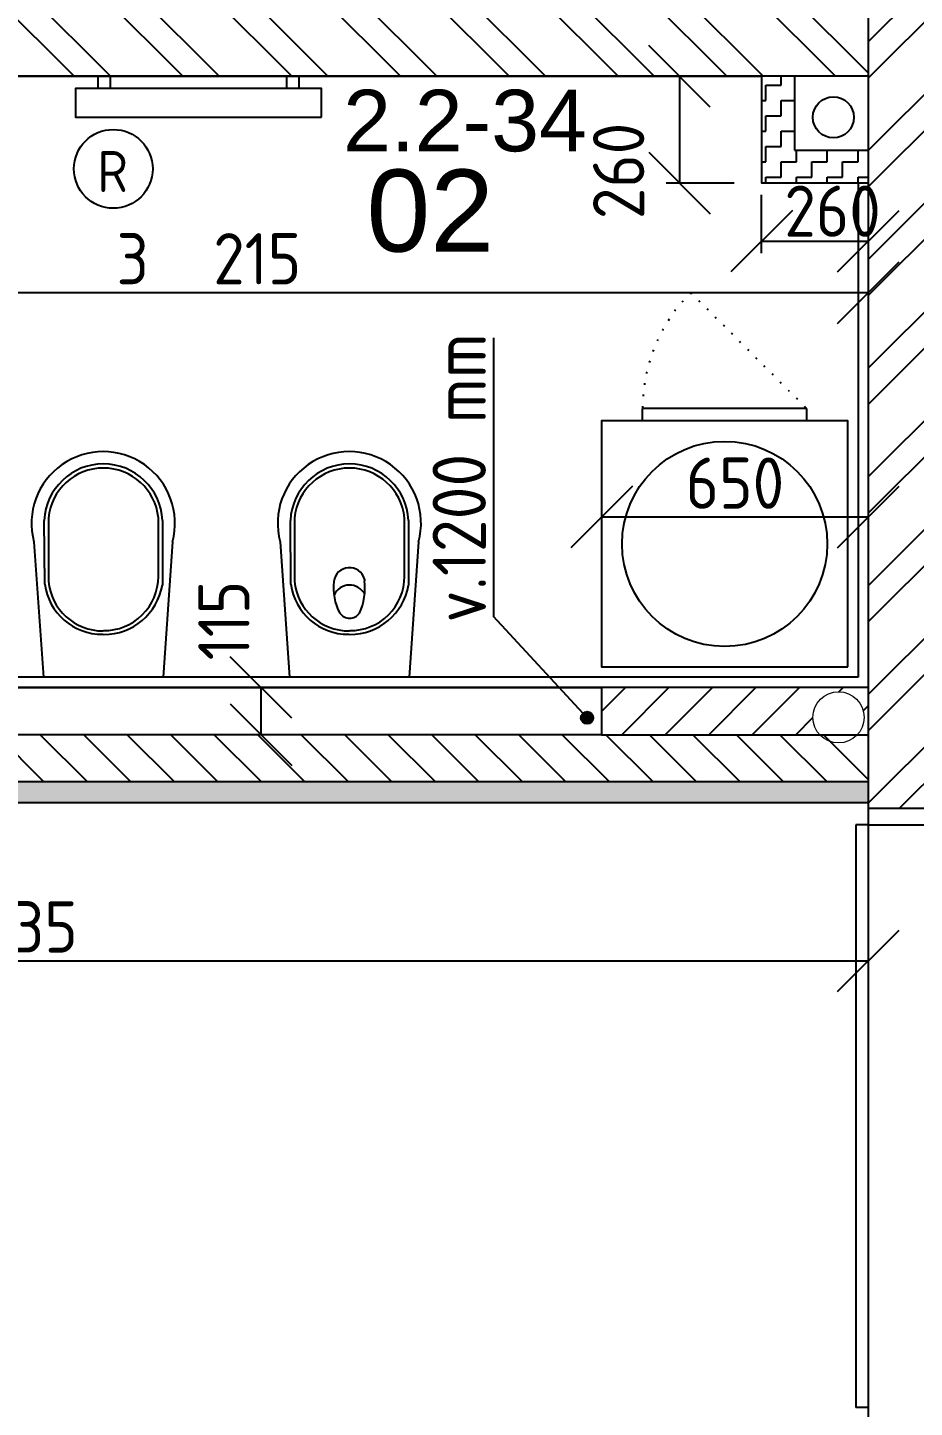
# Model space of a CAD drawing. Extents: x 4511820 to 5180432, y -1526536 to -944957.
# Drawn here: x 4991822 to 4993983, y -1242009 to -1238645 of the extents above; entities that cross this region are included whole.
import ezdxf

# ---------------------------------------------------------------- set-up
doc = ezdxf.new("R2010")
doc.units = 0
doc.header["$MEASUREMENT"] = 0
doc.linetypes.add('ACAD_ISO03W100', pattern=[30, 12, -18])
doc.linetypes.add('ACAD_ISO07W100', pattern=[3.5, 0.5, -3])
doc.layers.get('0').update_dxf_attribs({"linetype": 'CONTINUOUS'})
doc.layers.get('Defpoints').update_dxf_attribs({"color": 61, "linetype": 'CONTINUOUS'})
for name, color, linetype in [('KÓTY', 4, 'CONTINUOUS'), ('MÚRY', 1, 'CONTINUOUS'), ('Plochy', 41, 'CONTINUOUS'), ('POPIS', 7, 'CONTINUOUS'), ('TENKÁ', 7, 'CONTINUOUS'), ('Z-Kúrenie', 101, 'CONTINUOUS'), ('ZARIADENIE1', 145, 'CONTINUOUS'), ('ZARIADOVACIE', 144, 'CONTINUOUS'), ('zz-vetr', 52, 'CONTINUOUS'), ('ŠRAFY', 82, 'CONTINUOUS')]:
    doc.layers.add(name, color=color, linetype=linetype)
doc.layers.add('zz-kanal-splaskova', color=37, linetype='CONTINUOUS', lineweight=18)
doc.styles.add('ARIAL', font='arial.ttf')
doc.styles.add('STYLE1', font='isocp.shx')
doc.dimstyles.new('STANDARD-50', dxfattribs={"dimtxt": 125, "dimasz": 150, "dimexe": 10, "dimexo": 200, "dimgap": 20, "dimtad": 1, "dimdsep": 46, "dimlunit": 6, "dimtxsty": 'STYLE1', "dimblk1": 'OBLIQUE', "dimblk2": 'OBLIQUE', "dimsah": 1, "dimcen": 2.5, "dimse1": 1, "dimse2": 1, "dimadec": 0, "dimazin": 0, "dimtfac": 1, "dimtmove": 1, "dimatfit": 3, "dimldrblk": 'OBLIQUE', "dimfxl": 1, "dimtolj": 1, "dimtzin": 0, "dimarcsym": 0})

# ---------------------------------------------------------------- blocks, each defined once
blk = doc.blocks.new('pračka')
at = {"layer": 'ZARIADENIE1', "color": 8, "linetype": 'ACAD_ISO07W100', "ltscale": 8}
blk.add_line((4536136.9, -1117296.3), (4536419.7, -1117579.2), dxfattribs=at)
at = {"layer": 'ZARIADENIE1', "color": 8}
for p, q in [((4536419.7, -1117579.2), (4536019.7, -1117579.2)), ((4536019.7, -1117609.2), (4536019.7, -1117579.2)), ((4536419.7, -1117609.2), (4536419.7, -1117579.2))]:
    blk.add_line(p, q, dxfattribs=at)
blk.add_lwpolyline([(4536519.7, -1118209.2), (4536519.7, -1117609.2), (4535919.7, -1117609.2), (4535919.7, -1118209.2)], close=True, dxfattribs=at)
blk.add_circle((4536219.7, -1117909.2), 250, dxfattribs=at)
at = {"layer": 'ZARIADENIE1', "color": 8, "linetype": 'ACAD_ISO07W100', "ltscale": 8}
blk.add_arc((4536419.7, -1117579.2), 400, 135, 180, dxfattribs=at)
blk = doc.blocks.new('_OBLIQUE')
at = {"color": 0, "linetype": 'ByBlock'}
blk.add_line((-0.5, -0.5), (0.5, 0.5), dxfattribs=at)
blk = doc.blocks.new('*D30801')
at = {"layer": 'Defpoints', "color": 0}
for p in [(4989536, -1240484.2), (4993871, -1240534.2), (4993871, -1240920.5)]:
    blk.add_point(p, dxfattribs=at)
at = {"layer": 'KÓTY', "color": 0, "lineweight": -2}
blk.add_line((4989536, -1240920.5), (4993871, -1240920.5), dxfattribs=at)
at = {"layer": 'KÓTY', "color": 0, "linetype": 'ByBlock', "lineweight": -2, "xscale": 150, "yscale": 150, "zscale": 150, "rotation": 180}
blk.add_blockref('_OBLIQUE', (4989536, -1240920.5), dxfattribs=at)
at = {"layer": 'KÓTY', "color": 0, "linetype": 'ByBlock', "lineweight": -2, "xscale": 150, "yscale": 150, "zscale": 150}
blk.add_blockref('_OBLIQUE', (4993871, -1240920.5), dxfattribs=at)
at = {"layer": 'KÓTY', "color": 0, "insert": (4991703.5, -1240838), "char_height": 125, "attachment_point": 5, "style": 'STYLE1'}
blk.add_mtext('\\A1;4ﾠ335', dxfattribs=at)
blk = doc.blocks.new('*D30803')
at = {"layer": 'Defpoints', "color": 0}
for p in [(4993323, -1240254.2), (4992390.5, -1240369.2), (4993323, -1240369.2)]:
    blk.add_point(p, dxfattribs=at)
at = {"layer": 'KÓTY', "color": 0, "lineweight": -2}
blk.add_line((4992390.5, -1240254.2), (4992390.5, -1240369.2), dxfattribs=at)
at = {"layer": 'KÓTY', "color": 0, "linetype": 'ByBlock', "lineweight": -2, "xscale": 150, "yscale": 150, "zscale": 150}
for p, rotation in [((4992390.5, -1240254.2), 90), ((4992390.5, -1240369.2), 270)]:
    blk.add_blockref('_OBLIQUE', p, dxfattribs=dict(at, rotation=rotation))
at = {"layer": 'KÓTY', "color": 0, "insert": (4992300, -1240091), "char_height": 125, "attachment_point": 5, "rotation": 90, "style": 'STYLE1'}
blk.add_mtext('\\A1;115', dxfattribs=at)
blk = doc.blocks.new('*D31490')
at = {"layer": 'Defpoints', "color": 0}
for p in [(4993611, -1238764.2), (4993411, -1239024.2), (4993611, -1239024.2)]:
    blk.add_point(p, dxfattribs=at)
at = {"layer": 'KÓTY', "color": 0, "lineweight": -2}
blk.add_line((4993411, -1238764.2), (4993411, -1239024.2), dxfattribs=at)
at = {"layer": 'KÓTY', "color": 0, "linetype": 'ByBlock', "lineweight": -2, "xscale": 150, "yscale": 150, "zscale": 150}
for p, rotation in [((4993411, -1238764.2), 90), ((4993411, -1239024.2), 270)]:
    blk.add_blockref('_OBLIQUE', p, dxfattribs=dict(at, rotation=rotation))
at = {"layer": 'KÓTY', "color": 0, "insert": (4993262.5, -1238995), "char_height": 125, "attachment_point": 5, "rotation": 90, "style": 'STYLE1'}
blk.add_mtext('\\A1;260', dxfattribs=at)
blk = doc.blocks.new('*D31491')
at = {"layer": 'Defpoints', "color": 0}
for p in [(4993611, -1239024.2), (4993871, -1239024.2), (4993871, -1239166)]:
    blk.add_point(p, dxfattribs=at)
at = {"layer": 'KÓTY', "color": 0, "lineweight": -2}
blk.add_line((4993611, -1239166), (4993871, -1239166), dxfattribs=at)
at = {"layer": 'KÓTY', "color": 0, "linetype": 'ByBlock', "lineweight": -2, "xscale": 150, "yscale": 150, "zscale": 150, "rotation": 180}
blk.add_blockref('_OBLIQUE', (4993611, -1239166), dxfattribs=at)
at = {"layer": 'KÓTY', "color": 0, "linetype": 'ByBlock', "lineweight": -2, "xscale": 150, "yscale": 150, "zscale": 150}
blk.add_blockref('_OBLIQUE', (4993871, -1239166), dxfattribs=at)
at = {"layer": 'KÓTY', "color": 0, "insert": (4993784, -1239093), "char_height": 125, "attachment_point": 5, "style": 'STYLE1'}
blk.add_mtext('\\A1;260', dxfattribs=at)
blk = doc.blocks.new('*D31492')
at = {"layer": 'Defpoints', "color": 0}
for p in [(4993871, -1239838.5), (4993221, -1240254.2), (4993871, -1240254.2)]:
    blk.add_point(p, dxfattribs=at)
at = {"layer": 'KÓTY', "color": 0, "lineweight": -2}
blk.add_line((4993221, -1239838.5), (4993871, -1239838.5), dxfattribs=at)
at = {"layer": 'KÓTY', "color": 0, "linetype": 'ByBlock', "lineweight": -2, "xscale": 150, "yscale": 150, "zscale": 150, "rotation": 180}
blk.add_blockref('_OBLIQUE', (4993221, -1239838.5), dxfattribs=at)
at = {"layer": 'KÓTY', "color": 0, "linetype": 'ByBlock', "lineweight": -2, "xscale": 150, "yscale": 150, "zscale": 150}
blk.add_blockref('_OBLIQUE', (4993871, -1239838.5), dxfattribs=at)
at = {"layer": 'KÓTY', "color": 0, "insert": (4993546, -1239756), "char_height": 125, "attachment_point": 5, "style": 'STYLE1'}
blk.add_mtext('\\A1;650', dxfattribs=at)
blk = doc.blocks.new('*D31572')
at = {"layer": 'Defpoints', "color": 0}
for p in [(4993871, -1239291.5), (4990656, -1239464.2), (4993871, -1239464.2)]:
    blk.add_point(p, dxfattribs=at)
at = {"layer": 'KÓTY', "color": 0, "lineweight": -2}
blk.add_line((4990656, -1239291.5), (4993871, -1239291.5), dxfattribs=at)
at = {"layer": 'KÓTY', "color": 0, "linetype": 'ByBlock', "lineweight": -2, "xscale": 150, "yscale": 150, "zscale": 150, "rotation": 180}
blk.add_blockref('_OBLIQUE', (4990656, -1239291.5), dxfattribs=at)
at = {"layer": 'KÓTY', "color": 0, "linetype": 'ByBlock', "lineweight": -2, "xscale": 150, "yscale": 150, "zscale": 150}
blk.add_blockref('_OBLIQUE', (4993871, -1239291.5), dxfattribs=at)
at = {"layer": 'KÓTY', "color": 0, "insert": (4992263.5, -1239209), "char_height": 125, "attachment_point": 5, "style": 'STYLE1'}
blk.add_mtext('\\A1;3ﾠ215', dxfattribs=at)

msp = doc.modelspace()

# ---------------------------------------------------------------- hatches: boundary and pattern name
at = {"layer": 'KÓTY'}
h = msp.add_hatch(color=256, dxfattribs=at)
h.dxf.hatch_style = 1
h.paths.add_polyline_path([(4993200.5, -1240327.918, -0.65381715), (4993175.326, -1240338.94, -1.52947961)])
at = {"layer": 'ŠRAFY'}
h = msp.add_hatch(dxfattribs=at)
h.set_pattern_fill('ANSI32', color=256, scale=500)
h.set_pattern_definition([(45, (584112, 2493.08), (-132.5825215, 132.5825215), []), (45, (584200.39, 2493.08), (-132.5825215, 132.5825215), [])])
h.paths.add_polyline_path([(4994251, -1240549.226), (4994251, -1237424.226), (4993871, -1237424.226), (4993871, -1238464.226), (4993871, -1238764.226), (4993871, -1240369.226), (4993871, -1240534.226), (4993871, -1240549.226)])
h = msp.add_hatch(dxfattribs=at)
h.set_pattern_fill('ANSI32', color=256, scale=500, angle=90)
h.set_pattern_definition([(135, (515810.9, -44587.94), (-132.5825215, -132.5825215), []), (135, (515810.9, -44499.55), (-132.5825215, -132.5825215), [])])
h.paths.add_polyline_path([(4990491, -1238764.226), (4990606, -1238764.226), (4993846, -1238764.226), (4993871, -1238764.226), (4993871, -1238464.226), (4990706, -1238464.226), (4990591, -1238464.226), (4989996, -1238464.226), (4989996, -1238764.226)])
at = {"layer": 'ŠRAFY', "ltscale": 0.25}
h = msp.add_hatch(dxfattribs=at)
h.set_pattern_fill('ZIGZAG', color=256, scale=300, style=0)
h.set_pattern_definition([(0, (-68841.5, 214751.965), (37.5, 37.5), [37.5, -37.5]), (90, (-68804, 214751.965), (-37.5, 37.5), [37.5, -37.5])])
h.paths.add_polyline_path([(4993871, -1239024.226), (4993871, -1238944.226), (4993691, -1238944.226), (4993691, -1238764.226), (4993611, -1238764.226), (4993611, -1239024.226), (4993846, -1239024.226)])
h = msp.add_hatch(dxfattribs=at)
h.set_pattern_fill('ANSI31', color=256, scale=600, style=0)
h.set_pattern_definition([(45, (515270.5, 214751.965), (-53.0330086, 53.0330086), [])])
h.paths.add_polyline_path([(4993221, -1240254.226), (4993221, -1240369.226), (4993752.431, -1240369.226, -1.4620279), (4993861, -1240326.99, -0.18766152), (4993844.569, -1240369.226), (4993871, -1240369.226), (4993871, -1240254.226)])
h = msp.add_hatch(dxfattribs=at)
h.set_pattern_fill('ANSI31', color=256, scale=600, angle=90, style=0)
h.set_pattern_definition([(135, (-2976355.03, 109742.89), (-53.0330086, -53.0330086), [])])
h.paths.add_polyline_path([(4993871, -1240369.226), (4991806, -1240369.226), (4990536, -1240369.226), (4990536, -1240484.226), (4993871, -1240484.226)])
at = {"layer": 'ŠRAFY'}
h = msp.add_hatch(dxfattribs=at)
h.set_pattern_fill('DOTS', color=256, scale=250)
h.set_pattern_definition([(0, (0, -89070.035), (7.8125, 15.625), [0, -15.625])])
h.paths.add_polyline_path([(4993871, -1240484.226), (4990536, -1240484.226), (4990536, -1240534.226), (4993871, -1240534.226)])

# ---------------------------------------------------------------- linework, layer by layer
at = {"layer": 'KÓTY'}
for p, q in [((4993378.5, -1239024.226), (4993544, -1239024.226)), ((4993611, -1239195.035), (4993611, -1239053.226)), ((4992957.5, -1239401.418), (4992957.5, -1240080.918)), ((4993185.5, -1240327.918), (4992957.5, -1240080.918))]:
    msp.add_line(p, q, dxfattribs=at)
msp.add_circle((4993185.5, -1240327.918), 15, dxfattribs=at)
at = {"layer": 'MÚRY'}
for p, q in [((4993611, -1238764.226), (4990656, -1238764.226)), ((4993611, -1238764.226), (4993611, -1239024.226)), ((4993871, -1238764.226), (4993691, -1238764.226)), ((4993691, -1238764.226), (4993691, -1238944.226)), ((4993871, -1238764.226), (4993871, -1238944.226)), ((4993691, -1238944.226), (4993871, -1238944.226)), ((4993611, -1239024.226), (4993871, -1239024.226)), ((4993871, -1239024.226), (4993871, -1240254.226)), ((4993221, -1240254.226), (4993221, -1240369.226)), ((4990536, -1240534.226), (4993871, -1240534.226)), ((4993871, -1240534.226), (4993871, -1240589.226)), ((4993871, -1240589.226), (4994411, -1240589.226))]:
    msp.add_line(p, q, dxfattribs=at)
at = {"layer": 'MÚRY', "ltscale": 0.25}
for p, q in [((4993871, -1240254.226), (4993221, -1240254.226)), ((4993221, -1240369.226), (4990656, -1240369.226))]:
    msp.add_line(p, q, dxfattribs=at)
at = {"layer": 'Plochy'}
for points in [[(4990606, -1238764.226), (4993611, -1238764.226), (4993611, -1239024.226), (4993871, -1239024.226), (4993871, -1240254.226), (4990606, -1240254.226)], [(4989671, -1249829.226), (4989671, -1242234.226), (4989536, -1242234.226), (4989536, -1240534.226), (4993871, -1240534.226), (4993871, -1242234.226), (4991321, -1242234.226), (4991321, -1245984.226), (4991571, -1245984.226), (4991571, -1245594.226), (4992771, -1245594.226), (4992771, -1245874.226), (4993871, -1245874.226), (4993871, -1247534.226), (4991321, -1247534.226), (4991321, -1250114.226), (4993871, -1250114.226), (4993871, -1251494.226), (4990196, -1251494.226), (4990196, -1251029.226), (4988246, -1251029.226), (4988246, -1249829.226), (4989671, -1249829.226)]]:
    msp.add_lwpolyline(points, close=True, dxfattribs=at)
at = {"layer": 'TENKÁ'}
for p, q in [((4993871, -1238464.226), (4993871, -1238764.226)), ((4993691, -1238764.226), (4993611, -1238764.226)), ((4993871, -1238944.226), (4993871, -1239024.226)), ((4993871, -1240254.226), (4993871, -1240534.226)), ((4993221, -1240369.226), (4993871, -1240369.226)), ((4993871, -1240484.226), (4990491, -1240484.226)), ((4994251, -1240549.226), (4993871, -1240549.226))]:
    msp.add_line(p, q, dxfattribs=at)
at = {"layer": 'TENKÁ', "ltscale": 0.25}
for p, q in [((4993846, -1239024.226), (4993846, -1240229.226)), ((4993846, -1240229.226), (4990681, -1240229.226)), ((4990656, -1240254.226), (4993221, -1240254.226)), ((4993841, -1240589.226), (4993841, -1242009.226)), ((4993871, -1240589.226), (4993841, -1240589.226)), ((4993871, -1242009.226), (4993841, -1242009.226))]:
    msp.add_line(p, q, dxfattribs=at)
at = {"layer": 'TENKÁ', "linetype": 'ACAD_ISO03W100', "ltscale": 8}
msp.add_line((4993871, -1240589.226), (4993871, -1242009.226), dxfattribs=at)
at = {"layer": 'Z-Kúrenie', "linetype": 'Continuous'}
for p, q in [((4991993.5, -1238794.226), (4991993.5, -1238764.226)), ((4992023.5, -1238794.226), (4992023.5, -1238764.226)), ((4992453.5, -1238794.226), (4992453.5, -1238764.226)), ((4992483.5, -1238794.226), (4992483.5, -1238764.226))]:
    msp.add_line(p, q, dxfattribs=at)
msp.add_lwpolyline([(4992538.5, -1238864.226), (4992538.5, -1238794.226), (4991938.5, -1238794.226), (4991938.5, -1238864.226)], close=True, dxfattribs=at)
msp.add_circle((4992030.524, -1238989.894), 96, dxfattribs=at)
at = {"layer": 'ZARIADOVACIE'}
for p, q in [((4991872.353, -1239840.763), (4991872.353, -1239995.423)), ((4992140.363, -1239983.584), (4992140.363, -1239840.763)), ((4992472.353, -1239840.763), (4992472.353, -1239995.423)), ((4992740.363, -1239983.584), (4992740.363, -1239840.763)), ((4991863.456, -1240002.092), (4991862.33, -1239846.937)), ((4992150.218, -1239846.937), (4992150.218, -1240004.345)), ((4992463.456, -1240002.092), (4992462.33, -1239846.937)), ((4992750.218, -1239846.937), (4992750.218, -1240004.345)), ((4991837.187, -1239899.228), (4991860.263, -1240229.226)), ((4992174.814, -1239899.227), (4992151.738, -1240229.226)), ((4992437.187, -1239899.228), (4992460.263, -1240229.226)), ((4992774.814, -1239899.227), (4992751.738, -1240229.226))]:
    msp.add_line(p, q, dxfattribs=at)
at = {"layer": 'ZARIADOVACIE', "linetype": 'Continuous'}
for p, q in [((4992642.565, -1239990.228), (4992642.726, -1239993.938)), ((4992642.565, -1239990.228), (4992642.726, -1239993.938)), ((4992004.302, -1240124.346), (4992007.119, -1240124.91)), ((4992006, -1240116.258), (4992006.896, -1240115.436)), ((4992604.302, -1240124.346), (4992607.119, -1240124.91)), ((4992606, -1240116.258), (4992606.896, -1240115.436))]:
    msp.add_line(p, q, dxfattribs=at)
for centre, radius, start, end in [((4992006, -1239853.994), 174.768, 345.000166, 195.000097), ((4992006.274, -1239853.311), 144.085, 2.535471, 177.464529), ((4992606, -1239853.994), 174.768, 345.000166, 195.000097), ((4992606.274, -1239853.311), 144.085, 2.535471, 177.464529), ((4992006.358, -1239853.87), 134.645, 5.586614, 174.413386), ((4992606.358, -1239853.87), 134.645, 5.586614, 174.413386), ((4992606, -1239999.914), 37.825, 14.836199, 173.274318), ((4992002.949, -1239983.646), 140.707, 187.532963, 270.550993), ((4992005.07, -1239982.961), 133.3, 185.364578, 270.399907), ((4992008.48, -1239983.563), 131.883, 269.311779, 359.990871), ((4992007.437, -1239980.082), 144.828, 269.874094, 350.355814), ((4992602.949, -1239983.646), 140.707, 187.532963, 270.550993), ((4992605.07, -1239982.961), 133.3, 185.364578, 270.399907), ((4992701.774, -1240011.309), 134.275, 173.23165, 207.408649), ((4992606.569, -1240045.629), 41.261, 26.767028, 156.409044), ((4992608.48, -1239983.563), 131.883, 269.311779, 359.990871), ((4992607.437, -1239980.082), 144.828, 269.874094, 350.355814), ((4992505.887, -1240013.318), 138.205, 334.477977, 8.060779), ((4992606.496, -1240055.518), 29.701, 216.344037, 324.266205)]:
    msp.add_arc(centre, radius, start, end, dxfattribs=at)
at = {"layer": 'zz-kanal-splaskova'}
msp.add_circle((4993798.5, -1240326.99), 62.5, dxfattribs=at)
at = {"layer": 'zz-vetr'}
msp.add_circle((4993786, -1238864.226), 50, dxfattribs=at)

# ---------------------------------------------------------------- block references
at = {"layer": 'TENKÁ'}
msp.add_blockref('pračka', (457301.253, -121995.035), dxfattribs=at)

# ---------------------------------------------------------------- texts
at = {"layer": 'POPIS', "lineweight": 40, "ltscale": 0.25, "style": 'ARIAL'}
for s, height, p in [('2.2-34', 150, (4992590.911, -1238947.114)), ('02', 200, (4992647.829, -1239191.614))]:
    msp.add_text(s, height=height, dxfattribs=at).set_placement(p)
at = {"layer": 'TENKÁ', "linetype": 'Continuous', "style": 'STYLE1'}
msp.add_text('v.1200 mm', height=130, rotation=90, dxfattribs=at).set_placement((4992938.917, -1240096.662))
at = {"layer": 'Z-Kúrenie', "linetype": 'Continuous', "style": 'STYLE1'}
msp.add_text('R', height=100, dxfattribs=at).set_placement((4991991.897, -1239046.093))

# ---------------------------------------------------------------- dimensions: what is measured, and where the dimension line sits
at = {"layer": 'KÓTY'}
dim = msp.add_linear_dim(base=(4993411, -1239024.226), p1=(4993611, -1238764.226), p2=(4993611, -1239024.226), angle=90, dimstyle='STANDARD-50', override={"dimtxsty": 'STYLE1', "dimldrblk": 'OBLIQUE'}, dxfattribs=at)
dim.commit()
dim.dimension.update_dxf_attribs({"geometry": '*D31490', "text_midpoint": (4993345, -1238995.035), "dimtype": 160})
dim = msp.add_linear_dim(base=(4993871, -1239166.035), p1=(4993611, -1239024.226), p2=(4993871, -1239024.226), dimstyle='STANDARD-50', override={"dimtxsty": 'STYLE1', "dimldrblk": 'OBLIQUE'}, dxfattribs=at)
dim.commit()
dim.dimension.update_dxf_attribs({"geometry": '*D31491', "text_midpoint": (4993784, -1239175.535), "dimtype": 160})
dim = msp.add_linear_dim(base=(4993871, -1239291.535), p1=(4990656, -1239464.226), p2=(4993871, -1239464.226), dimstyle='STANDARD-50', override={"dimtxsty": 'STYLE1', "dimldrblk": 'OBLIQUE'}, dxfattribs=at)
dim.commit()
dim.dimension.update_dxf_attribs({"geometry": '*D31572', "text_midpoint": (4992263.5, -1239208.992)})
for base, p1, p2, picture, middle in [((4993871, -1239838.535), (4993221, -1240254.226), (4993871, -1240254.226), '*D31492', (4993546, -1239756.035)), ((4993871, -1240920.535), (4989536, -1240484.226), (4993871, -1240534.226), '*D30801', (4991703.5, -1240837.992))]:
    dim = msp.add_linear_dim(base=base, p1=p1, p2=p2, dimstyle='STANDARD-50', dxfattribs=at)
    dim.commit()
    dim.dimension.update_dxf_attribs({"geometry": picture, "text_midpoint": middle})
dim = msp.add_linear_dim(base=(4992390.5, -1240369.226), p1=(4993323, -1240254.226), p2=(4993323, -1240369.226), angle=90, dimstyle='STANDARD-50', dxfattribs=at)
dim.commit()
dim.dimension.update_dxf_attribs({"geometry": '*D30803', "text_midpoint": (4992382.5, -1240091.035), "dimtype": 160})

doc.saveas('drawing.dxf')
